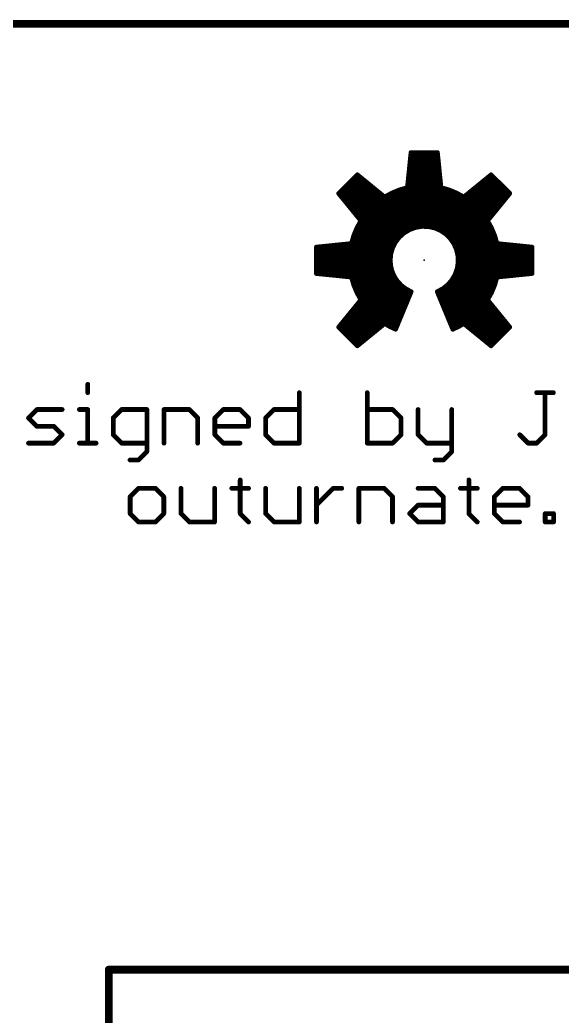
# Model space of a CAD drawing. Extents: x -4.6 to 2.4, y -0.27 to 3.4.
# Drawn here: x 1.087 to 1.775, y 2.141 to 3.405 of the extents above; entities that cross this region are included whole.
import ezdxf

# ---------------------------------------------------------------- set-up
doc = ezdxf.new("R2010")
doc.units = 0
for name, color, linetype in [('1', 22, 'CONTINUOUS'), ('20', 7, 'CONTINUOUS'), ('21', 253, 'CONTINUOUS'), ('23', 7, 'CONTINUOUS')]:
    doc.layers.add(name, color=color, linetype=linetype)

msp = doc.modelspace()

# ---------------------------------------------------------------- linework, layer by layer
at = {"layer": '1', "const_width": 0.01}
for points in [[(1.2, 1.95), (1.2, 2.2)], [(1.2, 2.2), (2.1, 2.2)]]:
    msp.add_lwpolyline(points, dxfattribs=at)
at = {"layer": '1', "const_width": 0.005}
for points in [[(1.2025, 2.2, 1), (1.1975, 2.2)], [(1.2, 2.2025, 1), (1.2, 2.1975)]]:
    msp.add_lwpolyline(points, format="xyb", dxfattribs=at)
at = {"layer": '20', "const_width": 0.01}
msp.add_lwpolyline([(2.4, 3.4), (-0.2, 3.4)], dxfattribs=at)
at = {"layer": '21'}
for points, const_width in [([(1.583209, 3.236768), (1.578689, 3.192307)], 0.005906), ([(1.583113, 3.235827), (1.616887, 3.235827)], 0.005906), ([(1.616791, 3.236768), (1.583209, 3.236768)], 0.005906), ([(1.621311, 3.192307), (1.616791, 3.236768)], 0.005906), ([(1.581912, 3.224016), (1.618088, 3.224016)], 0.005906), ([(1.582513, 3.229921), (1.617487, 3.229921)], 0.005906), ([(1.515165, 3.208583), (1.491417, 3.184835)], 0.005906), ([(1.549799, 3.180343), (1.515165, 3.208583)], 0.005906), ([(1.580712, 3.212205), (1.619288, 3.212205)], 0.005906), ([(1.581312, 3.21811), (1.618688, 3.21811)], 0.005906), ([(1.684835, 3.208583), (1.650201, 3.180343)], 0.005906), ([(1.708583, 3.184835), (1.684835, 3.208583)], 0.005906), ([(1.506976, 3.200394), (1.525208, 3.200394)], 0.005906), ([(1.512882, 3.206299), (1.517966, 3.206299)], 0.005906), ([(1.579511, 3.200394), (1.620489, 3.200394)], 0.005906), ([(1.580111, 3.206299), (1.619889, 3.206299)], 0.005906), ([(1.674792, 3.200394), (1.693024, 3.200394)], 0.005906), ([(1.682034, 3.206299), (1.687118, 3.206299)], 0.005906), ([(1.491417, 3.184835), (1.519657, 3.150201)], 0.005906), ([(1.493176, 3.182677), (1.546936, 3.182677)], 0.005906), ([(1.495165, 3.188583), (1.539694, 3.188583)], 0.005906), ([(1.501071, 3.194488), (1.532451, 3.194488)], 0.005906), ([(1.558968, 3.185389), (1.549799, 3.180343)], 0.005906), ([(1.554041, 3.182677), (1.645959, 3.182677)], 0.005906), ([(1.568637, 3.189394), (1.558968, 3.185389)], 0.005906), ([(1.566679, 3.188583), (1.633321, 3.188583)], 0.005906), ([(1.578689, 3.192307), (1.568637, 3.189394)], 0.005906), ([(1.578911, 3.194488), (1.621089, 3.194488)], 0.005906), ([(1.631363, 3.189394), (1.621311, 3.192307)], 0.005906), ([(1.641032, 3.185389), (1.631363, 3.189394)], 0.005906), ([(1.650201, 3.180343), (1.641032, 3.185389)], 0.005906), ([(1.653064, 3.182677), (1.706823, 3.182677)], 0.005906), ([(1.660307, 3.188583), (1.704835, 3.188583)], 0.005906), ([(1.667549, 3.194488), (1.698929, 3.194488)], 0.005906), ([(1.680343, 3.150201), (1.708583, 3.184835)], 0.005906), ([(1.497992, 3.176772), (1.702008, 3.176772)], 0.005906), ([(1.502807, 3.170866), (1.697193, 3.170866)], 0.005906), ([(1.507622, 3.164961), (1.692377, 3.164961)], 0.005906), ([(1.512438, 3.159055), (1.687562, 3.159055)], 0.005906), ([(1.519657, 3.150201), (1.514611, 3.141032)], 0.005906), ([(1.517253, 3.15315), (1.682747, 3.15315)], 0.005906), ([(1.51803, 3.147244), (1.68197, 3.147244)], 0.005906), ([(1.685389, 3.141032), (1.680343, 3.150201)], 0.005906), ([(1.514611, 3.141032), (1.510606, 3.131363)], 0.005906), ([(1.512292, 3.135433), (1.575712, 3.135433)], 0.005906), ([(1.51478, 3.141339), (1.588217, 3.141339)], 0.005906), ([(1.568528, 3.129392), (1.574569, 3.134751)], 0.005906), ([(1.574569, 3.134751), (1.581504, 3.138888)], 0.005906), ([(1.581504, 3.138888), (1.58909, 3.141657)], 0.005906), ([(1.58909, 3.141657), (1.59706, 3.142962)], 0.005906), ([(1.59706, 3.142962), (1.605133, 3.142755)], 0.005906), ([(1.605133, 3.142755), (1.613025, 3.141045)], 0.005906), ([(1.611669, 3.141339), (1.685221, 3.141339)], 0.005906), ([(1.613025, 3.141045), (1.62046, 3.137891)], 0.005906), ([(1.62046, 3.137891), (1.627174, 3.133405)], 0.005906), ([(1.624138, 3.135433), (1.687708, 3.135433)], 0.005906), ([(1.627174, 3.133405), (1.632933, 3.127743)], 0.005906), ([(1.689394, 3.131363), (1.685389, 3.141032)], 0.005906), ([(1.507693, 3.121311), (1.463232, 3.116791)], 0.005906), ([(1.510606, 3.131363), (1.507693, 3.121311)], 0.005906), ([(1.508363, 3.123622), (1.564074, 3.123622)], 0.005906), ([(1.510075, 3.129528), (1.56868, 3.129528)], 0.005906), ([(1.559939, 3.115797), (1.563593, 3.122999)], 0.005906), ([(1.563593, 3.122999), (1.568528, 3.129392)], 0.005906), ([(1.631118, 3.129528), (1.689926, 3.129528)], 0.005906), ([(1.632933, 3.127743), (1.637534, 3.121106)], 0.005906), ([(1.63579, 3.123622), (1.691637, 3.123622)], 0.005906), ([(1.637534, 3.121106), (1.640815, 3.113727)], 0.005906), ([(1.692307, 3.121311), (1.689394, 3.131363)], 0.005906), ([(1.736768, 3.116791), (1.692307, 3.121311)], 0.005906), ([(1.463232, 3.116791), (1.463232, 3.083209)], 0.005906), ([(1.463232, 3.111811), (1.558786, 3.111811)], 0.005906), ([(1.472334, 3.117717), (1.560913, 3.117717)], 0.005906), ([(1.556937, 3.1), (1.557694, 3.10804)], 0.005906), ([(1.557694, 3.10804), (1.559939, 3.115797)], 0.005906), ([(1.639041, 3.117717), (1.727666, 3.117717)], 0.005906), ([(1.640815, 3.113727), (1.64266, 3.105865)], 0.005906), ([(1.641265, 3.111811), (1.736768, 3.111811)], 0.005906), ([(1.736768, 3.083209), (1.736768, 3.116791)], 0.005906), ([(1.463232, 3.105906), (1.557493, 3.105906)], 0.005906), ([(1.463232, 3.1), (1.556937, 3.1)], 0.005906), ([(1.463232, 3.094094), (1.557435, 3.094094)], 0.005906), ([(1.557545, 3.092787), (1.556937, 3.1)], 0.005906), ([(1.643005, 3.097797), (1.641837, 3.089806)], 0.005906), ([(1.642464, 3.094094), (1.736768, 3.094094)], 0.005906), ([(1.64265, 3.105906), (1.736768, 3.105906)], 0.005906), ([(1.64266, 3.105865), (1.643005, 3.097797)], 0.005906), ([(1.642911, 3.1), (1.736768, 3.1)], 0.005906), ([(1.463232, 3.088189), (1.558731, 3.088189)], 0.005906), ([(1.463232, 3.083209), (1.507693, 3.078689)], 0.005906), ([(1.472334, 3.082283), (1.560917, 3.082283)], 0.005906), ([(1.559353, 3.085778), (1.557545, 3.092787)], 0.005906), ([(1.56231, 3.07917), (1.559353, 3.085778)], 0.005906), ([(1.639198, 3.082174), (1.635181, 3.075168)], 0.005906), ([(1.641837, 3.089806), (1.639198, 3.082174)], 0.005906), ([(1.639236, 3.082283), (1.727666, 3.082283)], 0.005906), ([(1.641278, 3.088189), (1.736768, 3.088189)], 0.005906), ([(1.692307, 3.078689), (1.736768, 3.083209)], 0.005906), ([(1.507693, 3.078689), (1.510606, 3.068637)], 0.005906), ([(1.508363, 3.076378), (1.564176, 3.076378)], 0.005906), ([(1.510074, 3.070472), (1.568864, 3.070472)], 0.005906), ([(1.510606, 3.068637), (1.514611, 3.058968)], 0.005906), ([(1.566331, 3.073151), (1.56231, 3.07917)], 0.005906), ([(1.571304, 3.067891), (1.566331, 3.073151)], 0.005906), ([(1.629926, 3.069036), (1.623618, 3.063993)], 0.005906), ([(1.635181, 3.075168), (1.629926, 3.069036)], 0.005906), ([(1.631157, 3.070472), (1.689925, 3.070472)], 0.005906), ([(1.635875, 3.076378), (1.691637, 3.076378)], 0.005906), ([(1.685389, 3.058968), (1.689394, 3.068637)], 0.005906), ([(1.689394, 3.068637), (1.692307, 3.078689)], 0.005906), ([(1.512292, 3.064567), (1.575722, 3.064567)], 0.005906), ([(1.514611, 3.058968), (1.519657, 3.049799)], 0.005906), ([(1.514779, 3.058661), (1.582875, 3.058661)], 0.005906), ([(1.563744, 3.012476), (1.58352, 3.060217)], 0.005906), ([(1.577088, 3.063539), (1.571304, 3.067891)], 0.005906), ([(1.58352, 3.060217), (1.577088, 3.063539)], 0.005906), ([(1.623618, 3.063993), (1.61648, 3.060217)], 0.005906), ([(1.61648, 3.060217), (1.636256, 3.012476)], 0.005906), ([(1.617124, 3.058661), (1.68522, 3.058661)], 0.005906), ([(1.624336, 3.064567), (1.687708, 3.064567)], 0.005906), ([(1.680343, 3.049799), (1.685389, 3.058968)], 0.005906), ([(1.519657, 3.049799), (1.491417, 3.015165)], 0.005906), ([(1.517253, 3.04685), (1.577983, 3.04685)], 0.005906), ([(1.51803, 3.052756), (1.580429, 3.052756)], 0.005906), ([(1.619571, 3.052756), (1.68197, 3.052756)], 0.005906), ([(1.622017, 3.04685), (1.682747, 3.04685)], 0.005906), ([(1.708583, 3.015165), (1.680343, 3.049799)], 0.005906), ([(1.507623, 3.035039), (1.57309, 3.035039)], 0.005906), ([(1.512438, 3.040945), (1.575537, 3.040945)], 0.005906), ([(1.624463, 3.040945), (1.687562, 3.040945)], 0.005906), ([(1.626909, 3.035039), (1.692378, 3.035039)], 0.005906), ([(1.497992, 3.023228), (1.568198, 3.023228)], 0.005906), ([(1.502807, 3.029134), (1.570644, 3.029134)], 0.005906), ([(1.515165, 2.991417), (1.549799, 3.019657)], 0.005906), ([(1.549799, 3.019657), (1.556623, 3.015778)], 0.005906), ([(1.629356, 3.029134), (1.697193, 3.029134)], 0.005906), ([(1.631802, 3.023228), (1.702008, 3.023228)], 0.005906), ([(1.643377, 3.015778), (1.650201, 3.019657)], 0.005906), ([(1.650201, 3.019657), (1.684835, 2.991417)], 0.005906), ([(1.491417, 3.015165), (1.515165, 2.991417)], 0.005906), ([(1.493177, 3.017323), (1.546936, 3.017323)], 0.005906), ([(1.495165, 3.011417), (1.539693, 3.011417)], 0.005906), ([(1.501071, 3.005512), (1.532451, 3.005512)], 0.005906), ([(1.553905, 3.017323), (1.565752, 3.017323)], 0.005906), ([(1.556623, 3.015778), (1.563744, 3.012476)], 0.005906), ([(1.634248, 3.017323), (1.646095, 3.017323)], 0.005906), ([(1.636256, 3.012476), (1.643377, 3.015778)], 0.005906), ([(1.653064, 3.017323), (1.706824, 3.017323)], 0.005906), ([(1.660306, 3.011417), (1.704835, 3.011417)], 0.005906), ([(1.667549, 3.005512), (1.698929, 3.005512)], 0.005906), ([(1.684835, 2.991417), (1.708583, 3.015165)], 0.005906), ([(1.506976, 2.999606), (1.525208, 2.999606)], 0.005906), ([(1.512882, 2.993701), (1.517966, 2.993701)], 0.005906), ([(1.674792, 2.999606), (1.693024, 2.999606)], 0.005906), ([(1.682034, 2.993701), (1.687118, 2.993701)], 0.005906), ([(1.173232, 2.94273), (1.173232, 2.932055)], 0.006), ([(1.441595, 2.932055), (1.441595, 2.868)], 0.006), ([(1.527801, 2.932055), (1.527801, 2.868)], 0.006), ([(1.742518, 2.932055), (1.763869, 2.932055)], 0.006), ([(1.753194, 2.878676), (1.753194, 2.932055)], 0.006), ([(1.098102, 2.900027), (1.108777, 2.910703)], 0.006), ([(1.108777, 2.910703), (1.140805, 2.910703)], 0.006), ([(1.162557, 2.910703), (1.173232, 2.910703)], 0.006), ([(1.173232, 2.910703), (1.173232, 2.868)], 0.006), ([(1.216202, 2.910703), (1.205527, 2.900027)], 0.006), ([(1.24823, 2.910703), (1.216202, 2.910703)], 0.006), ([(1.24823, 2.857324), (1.24823, 2.910703)], 0.006), ([(1.269982, 2.868), (1.269982, 2.910703)], 0.006), ([(1.269982, 2.910703), (1.302009, 2.910703)], 0.006), ([(1.302009, 2.910703), (1.312685, 2.900027)], 0.006), ([(1.334437, 2.900027), (1.345112, 2.910703)], 0.006), ([(1.345112, 2.910703), (1.366464, 2.910703)], 0.006), ([(1.366464, 2.910703), (1.37714, 2.900027)], 0.006), ([(1.398891, 2.900027), (1.409567, 2.910703)], 0.006), ([(1.409567, 2.910703), (1.441595, 2.910703)], 0.006), ([(1.559829, 2.910703), (1.527801, 2.910703)], 0.006), ([(1.570505, 2.900027), (1.559829, 2.910703)], 0.006), ([(1.592256, 2.910703), (1.592256, 2.878676)], 0.006), ([(1.63496, 2.910703), (1.63496, 2.857324)], 0.006), ([(1.108777, 2.889352), (1.098102, 2.900027)], 0.006), ([(1.205527, 2.900027), (1.205527, 2.878676)], 0.006), ([(1.312685, 2.900027), (1.312685, 2.868)], 0.006), ([(1.334437, 2.878676), (1.334437, 2.900027)], 0.006), ([(1.37714, 2.900027), (1.37714, 2.889352)], 0.006), ([(1.398891, 2.878676), (1.398891, 2.900027)], 0.006), ([(1.570505, 2.878676), (1.570505, 2.900027)], 0.006), ([(1.130129, 2.889352), (1.108777, 2.889352)], 0.006), ([(1.140805, 2.878676), (1.130129, 2.889352)], 0.006), ([(1.37714, 2.889352), (1.334437, 2.889352)], 0.006), ([(1.098102, 2.868), (1.130129, 2.868)], 0.006), ([(1.130129, 2.868), (1.140805, 2.878676)], 0.006), ([(1.162557, 2.868), (1.183908, 2.868)], 0.006), ([(1.205527, 2.878676), (1.216202, 2.868)], 0.006), ([(1.216202, 2.868), (1.24823, 2.868)], 0.006), ([(1.345112, 2.868), (1.334437, 2.878676)], 0.006), ([(1.366464, 2.868), (1.345112, 2.868)], 0.006), ([(1.409567, 2.868), (1.398891, 2.878676)], 0.006), ([(1.441595, 2.868), (1.409567, 2.868)], 0.006), ([(1.527801, 2.868), (1.559829, 2.868)], 0.006), ([(1.559829, 2.868), (1.570505, 2.878676)], 0.006), ([(1.592256, 2.878676), (1.602932, 2.868)], 0.006), ([(1.602932, 2.868), (1.63496, 2.868)], 0.006), ([(1.721166, 2.878676), (1.731842, 2.868)], 0.006), ([(1.731842, 2.868), (1.742518, 2.868)], 0.006), ([(1.742518, 2.868), (1.753194, 2.878676)], 0.006), ([(1.237554, 2.846648), (1.24823, 2.857324)], 0.006), ([(1.63496, 2.857324), (1.624284, 2.846648)], 0.006), ([(1.226878, 2.846648), (1.237554, 2.846648)], 0.006), ([(1.624284, 2.846648), (1.613608, 2.846648)], 0.006), ([(1.366598, 2.821379), (1.366598, 2.778676)], 0.006), ([(1.656645, 2.821379), (1.656645, 2.778676)], 0.006), ([(1.237688, 2.810703), (1.227012, 2.800027)], 0.006), ([(1.259039, 2.810703), (1.237688, 2.810703)], 0.006), ([(1.269715, 2.800027), (1.259039, 2.810703)], 0.006), ([(1.291467, 2.810703), (1.291467, 2.778676)], 0.006), ([(1.33417, 2.768), (1.33417, 2.810703)], 0.006), ([(1.355922, 2.810703), (1.377273, 2.810703)], 0.006), ([(1.398892, 2.810703), (1.398892, 2.778676)], 0.006), ([(1.441595, 2.768), (1.441595, 2.810703)], 0.006), ([(1.463347, 2.768), (1.463347, 2.810703)], 0.006), ([(1.463347, 2.789352), (1.484698, 2.810703)], 0.006), ([(1.484698, 2.810703), (1.495374, 2.810703)], 0.006), ([(1.517059, 2.768), (1.517059, 2.810703)], 0.006), ([(1.517059, 2.810703), (1.549087, 2.810703)], 0.006), ([(1.549087, 2.810703), (1.559763, 2.800027)], 0.006), ([(1.59219, 2.810703), (1.613542, 2.810703)], 0.006), ([(1.613542, 2.810703), (1.624218, 2.800027)], 0.006), ([(1.645969, 2.810703), (1.667321, 2.810703)], 0.006), ([(1.688939, 2.800027), (1.699615, 2.810703)], 0.006), ([(1.699615, 2.810703), (1.720967, 2.810703)], 0.006), ([(1.720967, 2.810703), (1.731642, 2.800027)], 0.006), ([(1.227012, 2.800027), (1.227012, 2.778676)], 0.006), ([(1.269715, 2.778676), (1.269715, 2.800027)], 0.006), ([(1.559763, 2.800027), (1.559763, 2.768)], 0.006), ([(1.624218, 2.800027), (1.624218, 2.768)], 0.006), ([(1.688939, 2.778676), (1.688939, 2.800027)], 0.006), ([(1.731642, 2.800027), (1.731642, 2.789352)], 0.006), ([(1.227012, 2.778676), (1.237688, 2.768)], 0.006), ([(1.259039, 2.768), (1.269715, 2.778676)], 0.006), ([(1.291467, 2.778676), (1.302143, 2.768)], 0.006), ([(1.366598, 2.778676), (1.377273, 2.768)], 0.006), ([(1.398892, 2.778676), (1.409568, 2.768)], 0.006), ([(1.581514, 2.778676), (1.59219, 2.789352)], 0.006), ([(1.59219, 2.768), (1.581514, 2.778676)], 0.006), ([(1.59219, 2.789352), (1.624218, 2.789352)], 0.006), ([(1.656645, 2.778676), (1.667321, 2.768)], 0.006), ([(1.731642, 2.789352), (1.688939, 2.789352)], 0.006), ([(1.699615, 2.768), (1.688939, 2.778676)], 0.006), ([(1.753394, 2.768), (1.753394, 2.778676)], 0.006), ([(1.753394, 2.778676), (1.76407, 2.778676)], 0.006), ([(1.76407, 2.778676), (1.76407, 2.768)], 0.006), ([(1.237688, 2.768), (1.259039, 2.768)], 0.006), ([(1.302143, 2.768), (1.33417, 2.768)], 0.006), ([(1.409568, 2.768), (1.441595, 2.768)], 0.006), ([(1.624218, 2.768), (1.59219, 2.768)], 0.006), ([(1.720967, 2.768), (1.699615, 2.768)], 0.006), ([(1.76407, 2.768), (1.753394, 2.768)], 0.006)]:
    msp.add_lwpolyline(points, dxfattribs=dict(at, const_width=const_width))
for points, const_width in [([(1.583113, 3.237303, 1), (1.583113, 3.23435)], 0.002953), ([(1.583209, 3.238244, 1), (1.583209, 3.235291)], 0.002953), ([(1.584677, 3.236618, 1), (1.58174, 3.236917)], 0.002953), ([(1.61826, 3.236917, 1), (1.615323, 3.236618)], 0.002953), ([(1.616791, 3.235291, 1), (1.616791, 3.238244)], 0.002953), ([(1.616887, 3.23435, 1), (1.616887, 3.237303)], 0.002953), ([(1.581912, 3.225492, 1), (1.581912, 3.222539)], 0.002953), ([(1.582513, 3.231398, 1), (1.582513, 3.228445)], 0.002953), ([(1.617487, 3.228445, 1), (1.617487, 3.231398)], 0.002953), ([(1.618088, 3.222539, 1), (1.618088, 3.225492)], 0.002953), ([(1.516098, 3.209727, 1), (1.514232, 3.207438)], 0.002953), ([(1.516209, 3.207539, 1), (1.514121, 3.209627)], 0.002953), ([(1.580712, 3.213681, 1), (1.580712, 3.210728)], 0.002953), ([(1.581312, 3.219587, 1), (1.581312, 3.216634)], 0.002953), ([(1.618688, 3.216634, 1), (1.618688, 3.219587)], 0.002953), ([(1.619288, 3.210728, 1), (1.619288, 3.213681)], 0.002953), ([(1.685879, 3.209627, 1), (1.683791, 3.207539)], 0.002953), ([(1.685768, 3.207438, 1), (1.683902, 3.209727)], 0.002953), ([(1.506976, 3.20187, 1), (1.506976, 3.198917)], 0.002953), ([(1.512882, 3.207776, 1), (1.512882, 3.204823)], 0.002953), ([(1.517966, 3.204823, 1), (1.517966, 3.207776)], 0.002953), ([(1.525208, 3.198917, 1), (1.525208, 3.20187)], 0.002953), ([(1.579511, 3.20187, 1), (1.579511, 3.198917)], 0.002953), ([(1.580111, 3.207776, 1), (1.580111, 3.204823)], 0.002953), ([(1.619889, 3.204823, 1), (1.619889, 3.207776)], 0.002953), ([(1.620489, 3.198917, 1), (1.620489, 3.20187)], 0.002953), ([(1.674792, 3.20187, 1), (1.674792, 3.198917)], 0.002953), ([(1.682034, 3.207776, 1), (1.682034, 3.204823)], 0.002953), ([(1.687118, 3.204823, 1), (1.687118, 3.207776)], 0.002953), ([(1.693024, 3.198917, 1), (1.693024, 3.20187)], 0.002953), ([(1.492562, 3.185768, 1), (1.490273, 3.183902)], 0.002953), ([(1.490373, 3.185879, 1), (1.492461, 3.183791)], 0.002953), ([(1.493176, 3.184154, 1), (1.493176, 3.181201)], 0.002953), ([(1.495165, 3.190059, 1), (1.495165, 3.187106)], 0.002953), ([(1.501071, 3.195965, 1), (1.501071, 3.193012)], 0.002953), ([(1.532451, 3.193012, 1), (1.532451, 3.195965)], 0.002953), ([(1.539694, 3.187106, 1), (1.539694, 3.190059)], 0.002953), ([(1.546936, 3.181201, 1), (1.546936, 3.184154)], 0.002953), ([(1.554041, 3.184154, 1), (1.554041, 3.181201)], 0.002953), ([(1.558403, 3.186753, 1), (1.559533, 3.184025)], 0.002953), ([(1.55968, 3.184096, 1), (1.558256, 3.186683)], 0.002953), ([(1.566679, 3.190059, 1), (1.566679, 3.187106)], 0.002953), ([(1.568226, 3.190812, 1), (1.569048, 3.187976)], 0.002953), ([(1.569202, 3.18803, 1), (1.568072, 3.190758)], 0.002953), ([(1.57722, 3.192456, 1), (1.580158, 3.192158)], 0.002953), ([(1.578911, 3.195965, 1), (1.578911, 3.193012)], 0.002953), ([(1.5791, 3.190889, 1), (1.578278, 3.193725)], 0.002953), ([(1.621722, 3.193725, 1), (1.6209, 3.190889)], 0.002953), ([(1.619842, 3.192158, 1), (1.62278, 3.192456)], 0.002953), ([(1.621089, 3.193012, 1), (1.621089, 3.195965)], 0.002953), ([(1.631928, 3.190758, 1), (1.630798, 3.18803)], 0.002953), ([(1.630952, 3.187976, 1), (1.631774, 3.190812)], 0.002953), ([(1.633321, 3.187106, 1), (1.633321, 3.190059)], 0.002953), ([(1.641744, 3.186683, 1), (1.64032, 3.184096)], 0.002953), ([(1.640467, 3.184025, 1), (1.641597, 3.186753)], 0.002953), ([(1.645959, 3.181201, 1), (1.645959, 3.184154)], 0.002953), ([(1.653064, 3.184154, 1), (1.653064, 3.181201)], 0.002953), ([(1.660307, 3.190059, 1), (1.660307, 3.187106)], 0.002953), ([(1.667549, 3.195965, 1), (1.667549, 3.193012)], 0.002953), ([(1.698929, 3.193012, 1), (1.698929, 3.195965)], 0.002953), ([(1.704835, 3.187106, 1), (1.704835, 3.190059)], 0.002953), ([(1.706823, 3.181201, 1), (1.706823, 3.184154)], 0.002953), ([(1.709727, 3.183902, 1), (1.707438, 3.185768)], 0.002953), ([(1.707539, 3.183791, 1), (1.709627, 3.185879)], 0.002953), ([(1.497992, 3.178248, 1), (1.497992, 3.175295)], 0.002953), ([(1.502807, 3.172343, 1), (1.502807, 3.16939)], 0.002953), ([(1.549087, 3.181636, 1), (1.550511, 3.179049)], 0.002953), ([(1.548866, 3.179198, 1), (1.550732, 3.181487)], 0.002953), ([(1.649268, 3.181487, 1), (1.651134, 3.179198)], 0.002953), ([(1.649489, 3.179049, 1), (1.650913, 3.181636)], 0.002953), ([(1.697193, 3.16939, 1), (1.697193, 3.172343)], 0.002953), ([(1.702008, 3.175295, 1), (1.702008, 3.178248)], 0.002953), ([(1.507622, 3.166437, 1), (1.507622, 3.163484)], 0.002953), ([(1.512438, 3.160531, 1), (1.512438, 3.157579)], 0.002953), ([(1.687562, 3.157579, 1), (1.687562, 3.160531)], 0.002953), ([(1.692377, 3.163484, 1), (1.692377, 3.166437)], 0.002953), ([(1.517253, 3.154626, 1), (1.517253, 3.151673)], 0.002953), ([(1.51803, 3.14872, 1), (1.51803, 3.145768)], 0.002953), ([(1.520951, 3.149489, 1), (1.518364, 3.150913)], 0.002953), ([(1.518513, 3.149268, 1), (1.520802, 3.151134)], 0.002953), ([(1.681636, 3.150913, 1), (1.679049, 3.149489)], 0.002953), ([(1.679198, 3.151134, 1), (1.681487, 3.149268)], 0.002953), ([(1.68197, 3.145768, 1), (1.68197, 3.14872)], 0.002953), ([(1.682747, 3.151673, 1), (1.682747, 3.154626)], 0.002953), ([(1.512292, 3.136909, 1), (1.512292, 3.133957)], 0.002953), ([(1.513317, 3.141744, 1), (1.515904, 3.14032)], 0.002953), ([(1.515975, 3.140467, 1), (1.513247, 3.141597)], 0.002953), ([(1.51478, 3.142815, 1), (1.51478, 3.139862)], 0.002953), ([(1.573812, 3.136019, 1), (1.575325, 3.133483)], 0.002953), ([(1.575548, 3.133647, 1), (1.573589, 3.135856)], 0.002953), ([(1.575712, 3.133957, 1), (1.575712, 3.136909)], 0.002953), ([(1.580998, 3.140275, 1), (1.58201, 3.137501)], 0.002953), ([(1.582261, 3.13762, 1), (1.580748, 3.140156)], 0.002953), ([(1.588852, 3.143114, 1), (1.589329, 3.1402)], 0.002953), ([(1.588217, 3.139862, 1), (1.588217, 3.142815)], 0.002953), ([(1.589596, 3.140271, 1), (1.588584, 3.143044)], 0.002953), ([(1.597098, 3.144438, 1), (1.597022, 3.141486)], 0.002953), ([(1.597298, 3.141505, 1), (1.596821, 3.144419)], 0.002953), ([(1.605445, 3.144198, 1), (1.60482, 3.141312)], 0.002953), ([(1.605095, 3.141279, 1), (1.605171, 3.144231)], 0.002953), ([(1.611669, 3.142815, 1), (1.611669, 3.139862)], 0.002953), ([(1.613602, 3.142404, 1), (1.612449, 3.139686)], 0.002953), ([(1.612713, 3.139602, 1), (1.613338, 3.142488)], 0.002953), ([(1.62128, 3.139119, 1), (1.619639, 3.136663)], 0.002953), ([(1.619883, 3.136532, 1), (1.621036, 3.13925)], 0.002953), ([(1.624138, 3.136909, 1), (1.624138, 3.133957)], 0.002953), ([(1.628209, 3.134457, 1), (1.626139, 3.132352)], 0.002953), ([(1.626354, 3.132177, 1), (1.627995, 3.134632)], 0.002953), ([(1.686753, 3.141597, 1), (1.684025, 3.140467)], 0.002953), ([(1.684096, 3.14032, 1), (1.686683, 3.141744)], 0.002953), ([(1.685221, 3.139862, 1), (1.685221, 3.142815)], 0.002953), ([(1.687708, 3.133957, 1), (1.687708, 3.136909)], 0.002953), ([(1.506275, 3.121722, 1), (1.509111, 3.1209)], 0.002953), ([(1.508363, 3.125098, 1), (1.508363, 3.122146)], 0.002953), ([(1.507842, 3.119842, 1), (1.507544, 3.12278)], 0.002953), ([(1.510075, 3.131004, 1), (1.510075, 3.128051)], 0.002953), ([(1.509242, 3.131928, 1), (1.51197, 3.130798)], 0.002953), ([(1.512024, 3.130952, 1), (1.509188, 3.131774)], 0.002953), ([(1.562425, 3.123901, 1), (1.564762, 3.122097)], 0.002953), ([(1.56491, 3.122331, 1), (1.562277, 3.123667)], 0.002953), ([(1.564074, 3.122146, 1), (1.564074, 3.125098)], 0.002953), ([(1.567548, 3.130496, 1), (1.569507, 3.128288)], 0.002953), ([(1.569696, 3.12849, 1), (1.567359, 3.130294)], 0.002953), ([(1.56868, 3.128051, 1), (1.56868, 3.131004)], 0.002953), ([(1.631118, 3.131004, 1), (1.631118, 3.128051)], 0.002953), ([(1.634147, 3.128584, 1), (1.63172, 3.126902)], 0.002953), ([(1.631898, 3.12669, 1), (1.633968, 3.128796)], 0.002953), ([(1.63579, 3.125098, 1), (1.63579, 3.122146)], 0.002953), ([(1.638883, 3.121706, 1), (1.636185, 3.120507)], 0.002953), ([(1.636321, 3.120265, 1), (1.638748, 3.121947)], 0.002953), ([(1.690812, 3.131774, 1), (1.687976, 3.130952)], 0.002953), ([(1.68803, 3.130798, 1), (1.690758, 3.131928)], 0.002953), ([(1.689926, 3.128051, 1), (1.689926, 3.131004)], 0.002953), ([(1.692456, 3.12278, 1), (1.692158, 3.119842)], 0.002953), ([(1.690889, 3.1209, 1), (1.693725, 3.121722)], 0.002953), ([(1.691637, 3.122146, 1), (1.691637, 3.125098)], 0.002953), ([(1.463232, 3.113287, 1), (1.463232, 3.110335)], 0.002953), ([(1.464709, 3.116791, 1), (1.461756, 3.116791)], 0.002953), ([(1.463083, 3.11826, 1), (1.463382, 3.115323)], 0.002953), ([(1.472334, 3.119193, 1), (1.472334, 3.11624)], 0.002953), ([(1.556276, 3.108451, 1), (1.559112, 3.10763)], 0.002953), ([(1.559164, 3.107902, 1), (1.556224, 3.108179)], 0.002953), ([(1.558623, 3.116465, 1), (1.561256, 3.115129)], 0.002953), ([(1.561358, 3.115387, 1), (1.558521, 3.116208)], 0.002953), ([(1.558786, 3.110335, 1), (1.558786, 3.113287)], 0.002953), ([(1.560913, 3.11624, 1), (1.560913, 3.119193)], 0.002953), ([(1.639041, 3.119193, 1), (1.639041, 3.11624)], 0.002953), ([(1.642252, 3.114064, 1), (1.639378, 3.11339)], 0.002953), ([(1.639466, 3.113127, 1), (1.642164, 3.114327)], 0.002953), ([(1.641265, 3.113287, 1), (1.641265, 3.110335)], 0.002953), ([(1.727666, 3.11624, 1), (1.727666, 3.119193)], 0.002953), ([(1.738244, 3.116791, 1), (1.735291, 3.116791)], 0.002953), ([(1.736618, 3.115323, 1), (1.736917, 3.11826)], 0.002953), ([(1.736768, 3.110335, 1), (1.736768, 3.113287)], 0.002953), ([(1.463232, 3.107382, 1), (1.463232, 3.104429)], 0.002953), ([(1.463232, 3.101476, 1), (1.463232, 3.098524)], 0.002953), ([(1.463232, 3.095571, 1), (1.463232, 3.092618)], 0.002953), ([(1.558408, 3.100124, 1), (1.555466, 3.099876)], 0.002953), ([(1.555467, 3.100138, 1), (1.558407, 3.099862)], 0.002953), ([(1.556937, 3.098524, 1), (1.556937, 3.101476)], 0.002953), ([(1.557435, 3.092618, 1), (1.557435, 3.095571)], 0.002953), ([(1.557493, 3.104429, 1), (1.557493, 3.107382)], 0.002953), ([(1.642464, 3.095571, 1), (1.642464, 3.092618)], 0.002953), ([(1.64265, 3.107382, 1), (1.64265, 3.104429)], 0.002953), ([(1.644135, 3.105928, 1), (1.641185, 3.105802)], 0.002953), ([(1.641223, 3.105528, 1), (1.644097, 3.106202)], 0.002953), ([(1.642911, 3.101476, 1), (1.642911, 3.098524)], 0.002953), ([(1.64153, 3.097734, 1), (1.64448, 3.09786)], 0.002953), ([(1.644466, 3.097583, 1), (1.641544, 3.09801)], 0.002953), ([(1.736768, 3.104429, 1), (1.736768, 3.107382)], 0.002953), ([(1.736768, 3.098524, 1), (1.736768, 3.101476)], 0.002953), ([(1.736768, 3.092618, 1), (1.736768, 3.095571)], 0.002953), ([(1.463232, 3.089665, 1), (1.463232, 3.086713)], 0.002953), ([(1.463382, 3.084677, 1), (1.463083, 3.08174)], 0.002953), ([(1.461756, 3.083209, 1), (1.464709, 3.083209)], 0.002953), ([(1.472334, 3.08376, 1), (1.472334, 3.080807)], 0.002953), ([(1.558975, 3.093156, 1), (1.556116, 3.092418)], 0.002953), ([(1.556074, 3.092663, 1), (1.559016, 3.092911)], 0.002953), ([(1.560701, 3.086381, 1), (1.558006, 3.085175)], 0.002953), ([(1.557924, 3.085409, 1), (1.560783, 3.086146)], 0.002953), ([(1.558731, 3.086713, 1), (1.558731, 3.089665)], 0.002953), ([(1.560917, 3.080807, 1), (1.560917, 3.08376)], 0.002953), ([(1.637803, 3.082656, 1), (1.640594, 3.081691)], 0.002953), ([(1.639236, 3.08376, 1), (1.639236, 3.080807)], 0.002953), ([(1.640479, 3.081439, 1), (1.637918, 3.082908)], 0.002953), ([(1.641278, 3.089665, 1), (1.641278, 3.086713)], 0.002953), ([(1.640376, 3.090019, 1), (1.643298, 3.089593)], 0.002953), ([(1.643233, 3.089324, 1), (1.640442, 3.090288)], 0.002953), ([(1.727666, 3.080807, 1), (1.727666, 3.08376)], 0.002953), ([(1.735291, 3.083209, 1), (1.738244, 3.083209)], 0.002953), ([(1.736917, 3.08174, 1), (1.736618, 3.084677)], 0.002953), ([(1.736768, 3.086713, 1), (1.736768, 3.089665)], 0.002953), ([(1.509111, 3.0791, 1), (1.506275, 3.078278)], 0.002953), ([(1.508363, 3.077854, 1), (1.508363, 3.074902)], 0.002953), ([(1.507544, 3.07722, 1), (1.507842, 3.080158)], 0.002953), ([(1.510074, 3.071949, 1), (1.510074, 3.068996)], 0.002953), ([(1.51197, 3.069202, 1), (1.509242, 3.068072)], 0.002953), ([(1.563537, 3.07999, 1), (1.561082, 3.07835)], 0.002953), ([(1.560962, 3.078567, 1), (1.563657, 3.079773)], 0.002953), ([(1.564176, 3.074902, 1), (1.564176, 3.077854)], 0.002953), ([(1.567404, 3.074166, 1), (1.565259, 3.072137)], 0.002953), ([(1.565104, 3.072331, 1), (1.567559, 3.073972)], 0.002953), ([(1.568864, 3.068996, 1), (1.568864, 3.071949)], 0.002953), ([(1.628805, 3.069997, 1), (1.631047, 3.068076)], 0.002953), ([(1.630848, 3.067883, 1), (1.629004, 3.070189)], 0.002953), ([(1.631157, 3.071949, 1), (1.631157, 3.068996)], 0.002953), ([(1.6339, 3.075903, 1), (1.636461, 3.074434)], 0.002953), ([(1.636302, 3.074208, 1), (1.63406, 3.076129)], 0.002953), ([(1.635875, 3.077854, 1), (1.635875, 3.074902)], 0.002953), ([(1.690758, 3.068072, 1), (1.68803, 3.069202)], 0.002953), ([(1.689925, 3.068996, 1), (1.689925, 3.071949)], 0.002953), ([(1.692158, 3.080158, 1), (1.692456, 3.07722)], 0.002953), ([(1.693725, 3.078278, 1), (1.690889, 3.0791)], 0.002953), ([(1.691637, 3.074902, 1), (1.691637, 3.077854)], 0.002953), ([(1.509188, 3.068226, 1), (1.512024, 3.069048)], 0.002953), ([(1.512292, 3.066043, 1), (1.512292, 3.063091)], 0.002953), ([(1.515904, 3.05968, 1), (1.513317, 3.058256)], 0.002953), ([(1.513247, 3.058403, 1), (1.515975, 3.059533)], 0.002953), ([(1.514779, 3.060138, 1), (1.514779, 3.057185)], 0.002953), ([(1.572192, 3.069071, 1), (1.570417, 3.066712)], 0.002953), ([(1.570232, 3.066877, 1), (1.572377, 3.068906)], 0.002953), ([(1.577766, 3.06485, 1), (1.576411, 3.062227)], 0.002953), ([(1.575722, 3.063091, 1), (1.575722, 3.066043)], 0.002953), ([(1.576201, 3.062359, 1), (1.577976, 3.064718)], 0.002953), ([(1.584884, 3.059652, 1), (1.582156, 3.060782)], 0.002953), ([(1.582842, 3.058905, 1), (1.584197, 3.061528)], 0.002953), ([(1.582875, 3.057185, 1), (1.582875, 3.060138)], 0.002953), ([(1.617844, 3.060782, 1), (1.615116, 3.059652)], 0.002953), ([(1.61579, 3.061522, 1), (1.617171, 3.058912)], 0.002953), ([(1.617124, 3.060138, 1), (1.617124, 3.057185)], 0.002953), ([(1.622696, 3.065146, 1), (1.62454, 3.06284)], 0.002953), ([(1.624336, 3.066043, 1), (1.624336, 3.063091)], 0.002953), ([(1.624309, 3.062688, 1), (1.622928, 3.065298)], 0.002953), ([(1.684025, 3.059533, 1), (1.686753, 3.058403)], 0.002953), ([(1.686683, 3.058256, 1), (1.684096, 3.05968)], 0.002953), ([(1.68522, 3.057185, 1), (1.68522, 3.060138)], 0.002953), ([(1.687708, 3.063091, 1), (1.687708, 3.066043)], 0.002953), ([(1.687976, 3.069048, 1), (1.690812, 3.068226)], 0.002953), ([(1.517253, 3.048327, 1), (1.517253, 3.045374)], 0.002953), ([(1.51803, 3.054232, 1), (1.51803, 3.05128)], 0.002953), ([(1.518364, 3.049087, 1), (1.520951, 3.050511)], 0.002953), ([(1.520802, 3.048866, 1), (1.518513, 3.050732)], 0.002953), ([(1.577983, 3.045374, 1), (1.577983, 3.048327)], 0.002953), ([(1.580429, 3.05128, 1), (1.580429, 3.054232)], 0.002953), ([(1.619571, 3.054232, 1), (1.619571, 3.05128)], 0.002953), ([(1.622017, 3.048327, 1), (1.622017, 3.045374)], 0.002953), ([(1.681487, 3.050732, 1), (1.679198, 3.048866)], 0.002953), ([(1.679049, 3.050511, 1), (1.681636, 3.049087)], 0.002953), ([(1.68197, 3.05128, 1), (1.68197, 3.054232)], 0.002953), ([(1.682747, 3.045374, 1), (1.682747, 3.048327)], 0.002953), ([(1.507623, 3.036516, 1), (1.507623, 3.033563)], 0.002953), ([(1.512438, 3.042421, 1), (1.512438, 3.039469)], 0.002953), ([(1.57309, 3.033563, 1), (1.57309, 3.036516)], 0.002953), ([(1.575537, 3.039469, 1), (1.575537, 3.042421)], 0.002953), ([(1.624463, 3.042421, 1), (1.624463, 3.039469)], 0.002953), ([(1.626909, 3.036516, 1), (1.626909, 3.033563)], 0.002953), ([(1.687562, 3.039469, 1), (1.687562, 3.042421)], 0.002953), ([(1.692378, 3.033563, 1), (1.692378, 3.036516)], 0.002953), ([(1.497992, 3.024705, 1), (1.497992, 3.021752)], 0.002953), ([(1.502807, 3.03061, 1), (1.502807, 3.027657)], 0.002953), ([(1.550529, 3.020941, 1), (1.549069, 3.018374)], 0.002953), ([(1.550732, 3.018513, 1), (1.548866, 3.020802)], 0.002953), ([(1.568198, 3.021752, 1), (1.568198, 3.024705)], 0.002953), ([(1.570644, 3.027657, 1), (1.570644, 3.03061)], 0.002953), ([(1.629356, 3.03061, 1), (1.629356, 3.027657)], 0.002953), ([(1.631802, 3.024705, 1), (1.631802, 3.021752)], 0.002953), ([(1.651134, 3.020802, 1), (1.649268, 3.018513)], 0.002953), ([(1.650931, 3.018374, 1), (1.649471, 3.020941)], 0.002953), ([(1.697193, 3.027657, 1), (1.697193, 3.03061)], 0.002953), ([(1.702008, 3.021752, 1), (1.702008, 3.024705)], 0.002953), ([(1.492461, 3.016209, 1), (1.490373, 3.014121)], 0.002953), ([(1.490273, 3.016098, 1), (1.492562, 3.014232)], 0.002953), ([(1.493177, 3.018799, 1), (1.493177, 3.015846)], 0.002953), ([(1.495165, 3.012894, 1), (1.495165, 3.009941)], 0.002953), ([(1.501071, 3.006988, 1), (1.501071, 3.004035)], 0.002953), ([(1.532451, 3.004035, 1), (1.532451, 3.006988)], 0.002953), ([(1.539693, 3.009941, 1), (1.539693, 3.012894)], 0.002953), ([(1.546936, 3.015846, 1), (1.546936, 3.018799)], 0.002953), ([(1.553905, 3.018799, 1), (1.553905, 3.015846)], 0.002953), ([(1.557244, 3.017117, 1), (1.556002, 3.014438)], 0.002953), ([(1.555893, 3.014494, 1), (1.557353, 3.017061)], 0.002953), ([(1.56238, 3.013041, 1), (1.565108, 3.011911)], 0.002953), ([(1.563123, 3.011137, 1), (1.564365, 3.013816)], 0.002953), ([(1.565752, 3.015846, 1), (1.565752, 3.018799)], 0.002953), ([(1.634248, 3.018799, 1), (1.634248, 3.015846)], 0.002953), ([(1.635635, 3.013816, 1), (1.636877, 3.011137)], 0.002953), ([(1.634892, 3.011911, 1), (1.63762, 3.013041)], 0.002953), ([(1.642647, 3.017061, 1), (1.644107, 3.014494)], 0.002953), ([(1.643998, 3.014438, 1), (1.642756, 3.017117)], 0.002953), ([(1.646095, 3.015846, 1), (1.646095, 3.018799)], 0.002953), ([(1.653064, 3.018799, 1), (1.653064, 3.015846)], 0.002953), ([(1.660306, 3.012894, 1), (1.660306, 3.009941)], 0.002953), ([(1.667549, 3.006988, 1), (1.667549, 3.004035)], 0.002953), ([(1.698929, 3.004035, 1), (1.698929, 3.006988)], 0.002953), ([(1.704835, 3.009941, 1), (1.704835, 3.012894)], 0.002953), ([(1.706824, 3.015846, 1), (1.706824, 3.018799)], 0.002953), ([(1.707438, 3.014232, 1), (1.709727, 3.016098)], 0.002953), ([(1.709627, 3.014121, 1), (1.707539, 3.016209)], 0.002953), ([(1.506976, 3.001083, 1), (1.506976, 2.99813)], 0.002953), ([(1.512882, 2.995177, 1), (1.512882, 2.992224)], 0.002953), ([(1.517966, 2.992224, 1), (1.517966, 2.995177)], 0.002953), ([(1.525208, 2.99813, 1), (1.525208, 3.001083)], 0.002953), ([(1.674792, 3.001083, 1), (1.674792, 2.99813)], 0.002953), ([(1.682034, 2.995177, 1), (1.682034, 2.992224)], 0.002953), ([(1.687118, 2.992224, 1), (1.687118, 2.995177)], 0.002953), ([(1.693024, 2.99813, 1), (1.693024, 3.001083)], 0.002953), ([(1.514232, 2.992562, 1), (1.516098, 2.990273)], 0.002953), ([(1.514121, 2.990373, 1), (1.516209, 2.992461)], 0.002953), ([(1.683791, 2.992461, 1), (1.685879, 2.990373)], 0.002953), ([(1.683902, 2.990273, 1), (1.685768, 2.992562)], 0.002953), ([(1.174732, 2.94273, 1), (1.171732, 2.94273)], 0.003), ([(1.171732, 2.932055, 1), (1.174732, 2.932055)], 0.003), ([(1.443095, 2.932055, 1), (1.440095, 2.932055)], 0.003), ([(1.529301, 2.932055, 1), (1.526301, 2.932055)], 0.003), ([(1.742518, 2.933555, 1), (1.742518, 2.930555)], 0.003), ([(1.754694, 2.932055, 1), (1.751694, 2.932055)], 0.003), ([(1.763869, 2.930555, 1), (1.763869, 2.933555)], 0.003), ([(1.108777, 2.912203, 1), (1.108777, 2.909203)], 0.003), ([(1.109838, 2.909642, 1), (1.107717, 2.911764)], 0.003), ([(1.140805, 2.909203, 1), (1.140805, 2.912203)], 0.003), ([(1.162557, 2.912203, 1), (1.162557, 2.909203)], 0.003), ([(1.174732, 2.910703, 1), (1.171732, 2.910703)], 0.003), ([(1.173232, 2.909203, 1), (1.173232, 2.912203)], 0.003), ([(1.216202, 2.912203, 1), (1.216202, 2.909203)], 0.003), ([(1.217263, 2.909642, 1), (1.215142, 2.911764)], 0.003), ([(1.24973, 2.910703, 1), (1.24673, 2.910703)], 0.003), ([(1.24823, 2.909203, 1), (1.24823, 2.912203)], 0.003), ([(1.271482, 2.910703, 1), (1.268482, 2.910703)], 0.003), ([(1.269982, 2.912203, 1), (1.269982, 2.909203)], 0.003), ([(1.30307, 2.911764, 1), (1.300948, 2.909642)], 0.003), ([(1.302009, 2.909203, 1), (1.302009, 2.912203)], 0.003), ([(1.345112, 2.912203, 1), (1.345112, 2.909203)], 0.003), ([(1.346173, 2.909642, 1), (1.344052, 2.911764)], 0.003), ([(1.367524, 2.911764, 1), (1.365403, 2.909642)], 0.003), ([(1.366464, 2.909203, 1), (1.366464, 2.912203)], 0.003), ([(1.409567, 2.912203, 1), (1.409567, 2.909203)], 0.003), ([(1.410628, 2.909642, 1), (1.408507, 2.911764)], 0.003), ([(1.441595, 2.909203, 1), (1.441595, 2.912203)], 0.003), ([(1.527801, 2.912203, 1), (1.527801, 2.909203)], 0.003), ([(1.560889, 2.911764, 1), (1.558768, 2.909642)], 0.003), ([(1.559829, 2.909203, 1), (1.559829, 2.912203)], 0.003), ([(1.593756, 2.910703, 1), (1.590756, 2.910703)], 0.003), ([(1.63646, 2.910703, 1), (1.63346, 2.910703)], 0.003), ([(1.099162, 2.901088, 1), (1.097041, 2.898967)], 0.003), ([(1.097041, 2.901088, 1), (1.099162, 2.898967)], 0.003), ([(1.207027, 2.900027, 1), (1.204027, 2.900027)], 0.003), ([(1.204466, 2.901088, 1), (1.206587, 2.898967)], 0.003), ([(1.314185, 2.900027, 1), (1.311185, 2.900027)], 0.003), ([(1.311624, 2.898967, 1), (1.313745, 2.901088)], 0.003), ([(1.335937, 2.900027, 1), (1.332937, 2.900027)], 0.003), ([(1.333376, 2.901088, 1), (1.335497, 2.898967)], 0.003), ([(1.37864, 2.900027, 1), (1.37564, 2.900027)], 0.003), ([(1.376079, 2.898967, 1), (1.3782, 2.901088)], 0.003), ([(1.400391, 2.900027, 1), (1.397391, 2.900027)], 0.003), ([(1.397831, 2.901088, 1), (1.399952, 2.898967)], 0.003), ([(1.572005, 2.900027, 1), (1.569005, 2.900027)], 0.003), ([(1.569444, 2.898967, 1), (1.571565, 2.901088)], 0.003), ([(1.108777, 2.890852, 1), (1.108777, 2.887852)], 0.003), ([(1.107717, 2.888291, 1), (1.109838, 2.890412)], 0.003), ([(1.13119, 2.890412, 1), (1.129068, 2.888291)], 0.003), ([(1.130129, 2.887852, 1), (1.130129, 2.890852)], 0.003), ([(1.334437, 2.890852, 1), (1.334437, 2.887852)], 0.003), ([(1.37564, 2.889352, 1), (1.37864, 2.889352)], 0.003), ([(1.37714, 2.887852, 1), (1.37714, 2.890852)], 0.003), ([(1.098102, 2.8695, 1), (1.098102, 2.8665)], 0.003), ([(1.129068, 2.869061, 1), (1.13119, 2.866939)], 0.003), ([(1.130129, 2.8665, 1), (1.130129, 2.8695)], 0.003), ([(1.141865, 2.877615, 1), (1.139744, 2.879736)], 0.003), ([(1.139744, 2.877615, 1), (1.141865, 2.879736)], 0.003), ([(1.162557, 2.8695, 1), (1.162557, 2.8665)], 0.003), ([(1.171732, 2.868, 1), (1.174732, 2.868)], 0.003), ([(1.183908, 2.8665, 1), (1.183908, 2.8695)], 0.003), ([(1.206587, 2.879736, 1), (1.204466, 2.877615)], 0.003), ([(1.204027, 2.878676, 1), (1.207027, 2.878676)], 0.003), ([(1.216202, 2.8695, 1), (1.216202, 2.8665)], 0.003), ([(1.215142, 2.866939, 1), (1.217263, 2.869061)], 0.003), ([(1.24823, 2.8665, 1), (1.24823, 2.8695)], 0.003), ([(1.268482, 2.868, 1), (1.271482, 2.868)], 0.003), ([(1.311185, 2.868, 1), (1.314185, 2.868)], 0.003), ([(1.335497, 2.879736, 1), (1.333376, 2.877615)], 0.003), ([(1.332937, 2.878676, 1), (1.335937, 2.878676)], 0.003), ([(1.345112, 2.8695, 1), (1.345112, 2.8665)], 0.003), ([(1.344052, 2.866939, 1), (1.346173, 2.869061)], 0.003), ([(1.366464, 2.8665, 1), (1.366464, 2.8695)], 0.003), ([(1.397391, 2.878676, 1), (1.400391, 2.878676)], 0.003), ([(1.399952, 2.879736, 1), (1.397831, 2.877615)], 0.003), ([(1.409567, 2.8695, 1), (1.409567, 2.8665)], 0.003), ([(1.408507, 2.866939, 1), (1.410628, 2.869061)], 0.003), ([(1.440095, 2.868, 1), (1.443095, 2.868)], 0.003), ([(1.441595, 2.8665, 1), (1.441595, 2.8695)], 0.003), ([(1.527801, 2.8695, 1), (1.527801, 2.8665)], 0.003), ([(1.526301, 2.868, 1), (1.529301, 2.868)], 0.003), ([(1.558768, 2.869061, 1), (1.560889, 2.866939)], 0.003), ([(1.559829, 2.8665, 1), (1.559829, 2.8695)], 0.003), ([(1.569005, 2.878676, 1), (1.572005, 2.878676)], 0.003), ([(1.571565, 2.877615, 1), (1.569444, 2.879736)], 0.003), ([(1.590756, 2.878676, 1), (1.593756, 2.878676)], 0.003), ([(1.593317, 2.879736, 1), (1.591196, 2.877615)], 0.003), ([(1.602932, 2.8695, 1), (1.602932, 2.8665)], 0.003), ([(1.601871, 2.866939, 1), (1.603993, 2.869061)], 0.003), ([(1.63496, 2.8665, 1), (1.63496, 2.8695)], 0.003), ([(1.722227, 2.879736, 1), (1.720106, 2.877615)], 0.003), ([(1.731842, 2.8695, 1), (1.731842, 2.8665)], 0.003), ([(1.730781, 2.866939, 1), (1.732903, 2.869061)], 0.003), ([(1.741457, 2.869061, 1), (1.743578, 2.866939)], 0.003), ([(1.742518, 2.8665, 1), (1.742518, 2.8695)], 0.003), ([(1.751694, 2.878676, 1), (1.754694, 2.878676)], 0.003), ([(1.754254, 2.877615, 1), (1.752133, 2.879736)], 0.003), ([(1.24673, 2.857324, 1), (1.24973, 2.857324)], 0.003), ([(1.24929, 2.856264, 1), (1.247169, 2.858385)], 0.003), ([(1.63346, 2.857324, 1), (1.63646, 2.857324)], 0.003), ([(1.63602, 2.856264, 1), (1.633899, 2.858385)], 0.003), ([(1.226878, 2.848148, 1), (1.226878, 2.845148)], 0.003), ([(1.236493, 2.847709, 1), (1.238615, 2.845588)], 0.003), ([(1.237554, 2.845148, 1), (1.237554, 2.848148)], 0.003), ([(1.613608, 2.848148, 1), (1.613608, 2.845148)], 0.003), ([(1.623223, 2.847709, 1), (1.625344, 2.845588)], 0.003), ([(1.624284, 2.845148, 1), (1.624284, 2.848148)], 0.003), ([(1.368098, 2.821379, 1), (1.365098, 2.821379)], 0.003), ([(1.658145, 2.821379, 1), (1.655145, 2.821379)], 0.003), ([(1.237688, 2.812203, 1), (1.237688, 2.809203)], 0.003), ([(1.238748, 2.809642, 1), (1.236627, 2.811764)], 0.003), ([(1.2601, 2.811764, 1), (1.257979, 2.809642)], 0.003), ([(1.259039, 2.809203, 1), (1.259039, 2.812203)], 0.003), ([(1.292967, 2.810703, 1), (1.289967, 2.810703)], 0.003), ([(1.33567, 2.810703, 1), (1.33267, 2.810703)], 0.003), ([(1.355922, 2.812203, 1), (1.355922, 2.809203)], 0.003), ([(1.377273, 2.809203, 1), (1.377273, 2.812203)], 0.003), ([(1.400392, 2.810703, 1), (1.397392, 2.810703)], 0.003), ([(1.443095, 2.810703, 1), (1.440095, 2.810703)], 0.003), ([(1.464847, 2.810703, 1), (1.461847, 2.810703)], 0.003), ([(1.484698, 2.812203, 1), (1.484698, 2.809203)], 0.003), ([(1.485759, 2.809642, 1), (1.483638, 2.811764)], 0.003), ([(1.495374, 2.809203, 1), (1.495374, 2.812203)], 0.003), ([(1.518559, 2.810703, 1), (1.515559, 2.810703)], 0.003), ([(1.517059, 2.812203, 1), (1.517059, 2.809203)], 0.003), ([(1.550147, 2.811764, 1), (1.548026, 2.809642)], 0.003), ([(1.549087, 2.809203, 1), (1.549087, 2.812203)], 0.003), ([(1.59219, 2.812203, 1), (1.59219, 2.809203)], 0.003), ([(1.614602, 2.811764, 1), (1.612481, 2.809642)], 0.003), ([(1.613542, 2.809203, 1), (1.613542, 2.812203)], 0.003), ([(1.645969, 2.812203, 1), (1.645969, 2.809203)], 0.003), ([(1.667321, 2.809203, 1), (1.667321, 2.812203)], 0.003), ([(1.699615, 2.812203, 1), (1.699615, 2.809203)], 0.003), ([(1.700676, 2.809642, 1), (1.698554, 2.811764)], 0.003), ([(1.722027, 2.811764, 1), (1.719906, 2.809642)], 0.003), ([(1.720967, 2.809203, 1), (1.720967, 2.812203)], 0.003), ([(1.228512, 2.800027, 1), (1.225512, 2.800027)], 0.003), ([(1.225951, 2.801088, 1), (1.228073, 2.798967)], 0.003), ([(1.271215, 2.800027, 1), (1.268215, 2.800027)], 0.003), ([(1.268655, 2.798967, 1), (1.270776, 2.801088)], 0.003), ([(1.561263, 2.800027, 1), (1.558263, 2.800027)], 0.003), ([(1.558702, 2.798967, 1), (1.560823, 2.801088)], 0.003), ([(1.625718, 2.800027, 1), (1.622718, 2.800027)], 0.003), ([(1.623157, 2.798967, 1), (1.625278, 2.801088)], 0.003), ([(1.690439, 2.800027, 1), (1.687439, 2.800027)], 0.003), ([(1.687879, 2.801088, 1), (1.69, 2.798967)], 0.003), ([(1.733142, 2.800027, 1), (1.730142, 2.800027)], 0.003), ([(1.730582, 2.798967, 1), (1.732703, 2.801088)], 0.003), ([(1.228073, 2.779736, 1), (1.225951, 2.777615)], 0.003), ([(1.270776, 2.777615, 1), (1.268655, 2.779736)], 0.003), ([(1.292528, 2.779736, 1), (1.290406, 2.777615)], 0.003), ([(1.367658, 2.779736, 1), (1.365537, 2.777615)], 0.003), ([(1.399953, 2.779736, 1), (1.397831, 2.777615)], 0.003), ([(1.462286, 2.790412, 1), (1.464408, 2.788291)], 0.003), ([(1.582575, 2.779736, 1), (1.580454, 2.777615)], 0.003), ([(1.580454, 2.779736, 1), (1.582575, 2.777615)], 0.003), ([(1.59219, 2.790852, 1), (1.59219, 2.787852)], 0.003), ([(1.593251, 2.788291, 1), (1.591129, 2.790412)], 0.003), ([(1.624218, 2.787852, 1), (1.624218, 2.790852)], 0.003), ([(1.657706, 2.779736, 1), (1.655584, 2.777615)], 0.003), ([(1.688939, 2.790852, 1), (1.688939, 2.787852)], 0.003), ([(1.69, 2.779736, 1), (1.687879, 2.777615)], 0.003), ([(1.730142, 2.789352, 1), (1.733142, 2.789352)], 0.003), ([(1.731642, 2.787852, 1), (1.731642, 2.790852)], 0.003), ([(1.754894, 2.778676, 1), (1.751894, 2.778676)], 0.003), ([(1.753394, 2.780176, 1), (1.753394, 2.777176)], 0.003), ([(1.76557, 2.778676, 1), (1.76257, 2.778676)], 0.003), ([(1.76407, 2.777176, 1), (1.76407, 2.780176)], 0.003), ([(1.225512, 2.778676, 1), (1.228512, 2.778676)], 0.003), ([(1.237688, 2.7695, 1), (1.237688, 2.7665)], 0.003), ([(1.236627, 2.766939, 1), (1.238748, 2.769061)], 0.003), ([(1.257979, 2.769061, 1), (1.2601, 2.766939)], 0.003), ([(1.259039, 2.7665, 1), (1.259039, 2.7695)], 0.003), ([(1.268215, 2.778676, 1), (1.271215, 2.778676)], 0.003), ([(1.289967, 2.778676, 1), (1.292967, 2.778676)], 0.003), ([(1.302143, 2.7695, 1), (1.302143, 2.7665)], 0.003), ([(1.301082, 2.766939, 1), (1.303203, 2.769061)], 0.003), ([(1.33267, 2.768, 1), (1.33567, 2.768)], 0.003), ([(1.33417, 2.7665, 1), (1.33417, 2.7695)], 0.003), ([(1.365098, 2.778676, 1), (1.368098, 2.778676)], 0.003), ([(1.376213, 2.766939, 1), (1.378334, 2.769061)], 0.003), ([(1.397392, 2.778676, 1), (1.400392, 2.778676)], 0.003), ([(1.409568, 2.7695, 1), (1.409568, 2.7665)], 0.003), ([(1.408507, 2.766939, 1), (1.410628, 2.769061)], 0.003), ([(1.440095, 2.768, 1), (1.443095, 2.768)], 0.003), ([(1.441595, 2.7665, 1), (1.441595, 2.7695)], 0.003), ([(1.461847, 2.768, 1), (1.464847, 2.768)], 0.003), ([(1.515559, 2.768, 1), (1.518559, 2.768)], 0.003), ([(1.558263, 2.768, 1), (1.561263, 2.768)], 0.003), ([(1.59219, 2.7695, 1), (1.59219, 2.7665)], 0.003), ([(1.591129, 2.766939, 1), (1.593251, 2.769061)], 0.003), ([(1.622718, 2.768, 1), (1.625718, 2.768)], 0.003), ([(1.624218, 2.7665, 1), (1.624218, 2.7695)], 0.003), ([(1.655145, 2.778676, 1), (1.658145, 2.778676)], 0.003), ([(1.66626, 2.766939, 1), (1.668382, 2.769061)], 0.003), ([(1.687439, 2.778676, 1), (1.690439, 2.778676)], 0.003), ([(1.699615, 2.7695, 1), (1.699615, 2.7665)], 0.003), ([(1.698554, 2.766939, 1), (1.700676, 2.769061)], 0.003), ([(1.720967, 2.7665, 1), (1.720967, 2.7695)], 0.003), ([(1.753394, 2.7695, 1), (1.753394, 2.7665)], 0.003), ([(1.751894, 2.768, 1), (1.754894, 2.768)], 0.003), ([(1.76257, 2.768, 1), (1.76557, 2.768)], 0.003), ([(1.76407, 2.7665, 1), (1.76407, 2.7695)], 0.003)]:
    msp.add_lwpolyline(points, format="xyb", dxfattribs=dict(at, const_width=const_width))
at = {"layer": '23'}
msp.add_point((1.6, 3.1), dxfattribs=at)

doc.saveas('drawing.dxf')
